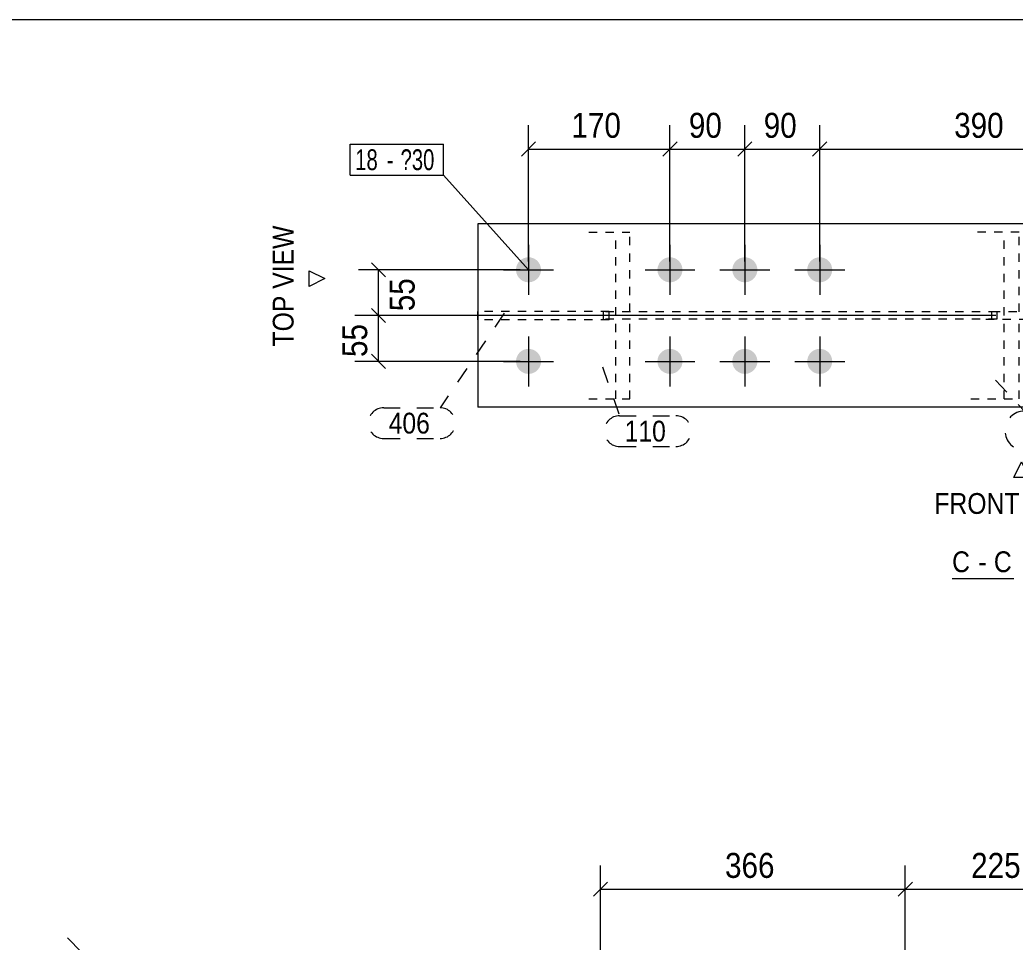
# Model space of a CAD drawing. Header units: millimetres. Extents: x 2 to 579, y 1 to 825.
# Drawn here: x 156.7 to 276.3, y 714.2 to 825 of the extents above; entities that cross this region are included whole.
import ezdxf

# ---------------------------------------------------------------- set-up
doc = ezdxf.new("R2010")
doc.units = ezdxf.units.MM
for name, pattern in [('XKITLINE00', [0]), ('XKITLINE01', [4, 1, -1, 1, -1]), ('XKITLINE02', [4, 2, -2]), ('XKITLINE03', [6, 3, -1, 1, -1])]:
    doc.linetypes.add(name, pattern=pattern)
for name, color, linetype, lineweight in [('Bolt', 3, 'Continuous', 0), ('BoltMark', 7, 'Continuous', 0), ('Dimensions', 7, 'Continuous', 0), ('DrawingSheet', 5, 'Continuous', 0), ('OtherObjectType', 7, 'Continuous', 0), ('Part', 2, 'Continuous', 0), ('PartMark', 7, 'Continuous', 0)]:
    doc.layers.add(name, color=color, linetype=linetype, lineweight=lineweight)
doc.styles.add('ARIAL', font='ARIAL.TTF')
doc.styles.add('ARIAL_NARROW', font='ARIALN.TTF')

# ---------------------------------------------------------------- blocks, each defined once
blk = doc.blocks.new('*A53')
at = {"layer": 'Bolt'}
for points in [[(217.88, 796.49), (217.91, 796.49), (217.95, 796.49), (217.99, 796.48), (218.02, 796.48), (218.06, 796.47), (218.1, 796.47), (218.13, 796.46), (218.17, 796.45), (218.2, 796.44), (218.24, 796.43), (218.28, 796.42), (218.31, 796.41), (218.35, 796.4), (218.38, 796.39), (218.41, 796.38), (218.45, 796.36), (218.48, 796.35), (218.51, 796.33), (218.55, 796.31), (218.58, 796.29), (218.61, 796.28), (218.64, 796.26), (218.67, 796.24), (218.7, 796.22), (218.73, 796.19), (218.76, 796.17), (218.79, 796.15), (218.82, 796.13), (218.85, 796.1), (218.87, 796.08), (218.9, 796.05), (218.93, 796.02), (218.95, 796), (218.98, 795.97), (219, 795.94), (219.02, 795.91), (219.04, 795.88), (219.07, 795.85), (219.09, 795.82), (219.11, 795.79), (219.13, 795.76), (219.14, 795.73), (219.16, 795.7), (219.18, 795.66), (219.2, 795.63), (219.21, 795.6), (219.23, 795.56), (219.24, 795.53), (219.25, 795.49), (219.26, 795.46), (219.28, 795.42), (219.29, 795.39), (219.29, 795.35), (219.3, 795.32), (219.31, 795.28), (219.32, 795.25), (219.32, 795.21), (219.33, 795.17), (219.33, 795.14), (219.34, 795.1), (219.34, 795.06), (219.34, 795.03), (219.34, 794.99), (219.34, 794.95), (219.34, 794.92), (219.34, 794.88), (219.33, 794.84), (219.33, 794.81), (219.32, 794.77), (219.32, 794.73), (219.31, 794.7), (219.3, 794.66), (219.29, 794.62), (219.29, 794.59), (219.28, 794.55), (219.26, 794.52), (219.25, 794.48), (219.24, 794.45), (219.23, 794.42), (219.21, 794.38), (219.2, 794.35), (219.18, 794.31), (219.16, 794.28), (219.14, 794.25), (219.13, 794.22), (219.11, 794.19), (219.09, 794.16), (219.07, 794.13), (219.04, 794.1), (219.02, 794.07), (219, 794.04), (218.98, 794.01), (218.95, 793.98), (218.93, 793.95), (218.9, 793.93), (218.87, 793.9), (218.85, 793.88), (218.82, 793.85), (218.79, 793.83), (218.76, 793.81), (218.73, 793.78), (218.7, 793.76), (218.67, 793.74), (218.64, 793.72), (218.61, 793.7), (218.58, 793.68), (218.55, 793.67), (218.51, 793.65), (218.48, 793.63), (218.45, 793.62), (218.41, 793.6), (218.38, 793.59), (218.35, 793.58), (218.31, 793.56), (218.28, 793.55), (218.24, 793.54), (218.2, 793.53), (218.17, 793.53), (218.13, 793.52), (218.1, 793.51), (218.06, 793.51), (218.02, 793.5), (217.99, 793.5), (217.95, 793.49), (217.91, 793.49), (217.88, 793.49), (217.84, 793.49), (217.8, 793.49), (217.77, 793.49), (217.73, 793.49), (217.69, 793.5), (217.66, 793.5), (217.62, 793.51), (217.58, 793.51), (217.55, 793.52), (217.51, 793.53), (217.48, 793.53), (217.44, 793.54), (217.4, 793.55), (217.37, 793.56), (217.33, 793.58), (217.3, 793.59), (217.27, 793.6), (217.23, 793.62), (217.2, 793.63), (217.17, 793.65), (217.13, 793.67), (217.1, 793.68), (217.07, 793.7), (217.04, 793.72), (217.01, 793.74), (216.98, 793.76), (216.95, 793.78), (216.92, 793.81), (216.89, 793.83), (216.86, 793.85), (216.83, 793.88), (216.81, 793.9), (216.78, 793.93), (216.75, 793.95), (216.73, 793.98), (216.7, 794.01), (216.68, 794.04), (216.66, 794.07), (216.63, 794.1), (216.61, 794.13), (216.59, 794.16), (216.57, 794.19), (216.55, 794.22), (216.53, 794.25), (216.52, 794.28), (216.5, 794.31), (216.48, 794.35), (216.47, 794.38), (216.45, 794.42), (216.44, 794.45), (216.43, 794.48), (216.42, 794.52), (216.4, 794.55), (216.39, 794.59), (216.38, 794.62), (216.38, 794.66), (216.37, 794.7), (216.36, 794.73), (216.36, 794.77), (216.35, 794.81), (216.35, 794.84), (216.34, 794.88), (216.34, 794.92), (216.34, 794.95), (216.34, 794.99), (216.34, 795.03), (216.34, 795.06), (216.34, 795.1), (216.35, 795.14), (216.35, 795.17), (216.36, 795.21), (216.36, 795.25), (216.37, 795.28), (216.38, 795.32), (216.38, 795.35), (216.39, 795.39), (216.4, 795.42), (216.42, 795.46), (216.43, 795.49), (216.44, 795.53), (216.45, 795.56), (216.47, 795.6), (216.48, 795.63), (216.5, 795.66), (216.52, 795.7), (216.53, 795.73), (216.55, 795.76), (216.57, 795.79), (216.59, 795.82), (216.61, 795.85), (216.63, 795.88), (216.66, 795.91), (216.68, 795.94), (216.7, 795.97), (216.73, 796), (216.75, 796.02), (216.78, 796.05), (216.81, 796.08), (216.83, 796.1), (216.86, 796.13), (216.89, 796.15), (216.92, 796.17), (216.95, 796.19), (216.98, 796.22), (217.01, 796.24), (217.04, 796.26), (217.07, 796.28), (217.1, 796.29), (217.13, 796.31), (217.17, 796.33), (217.2, 796.35), (217.23, 796.36), (217.27, 796.38), (217.3, 796.39), (217.33, 796.4), (217.37, 796.41), (217.4, 796.42), (217.44, 796.43), (217.48, 796.44), (217.51, 796.45), (217.55, 796.46), (217.58, 796.47), (217.62, 796.47), (217.66, 796.48), (217.69, 796.48), (217.73, 796.49), (217.77, 796.49), (217.8, 796.49), (217.84, 796.49)], [(234.88, 796.49), (234.91, 796.49), (234.95, 796.49), (234.99, 796.48), (235.02, 796.48), (235.06, 796.47), (235.1, 796.47), (235.13, 796.46), (235.17, 796.45), (235.2, 796.44), (235.24, 796.43), (235.28, 796.42), (235.31, 796.41), (235.35, 796.4), (235.38, 796.39), (235.41, 796.38), (235.45, 796.36), (235.48, 796.35), (235.51, 796.33), (235.55, 796.31), (235.58, 796.29), (235.61, 796.28), (235.64, 796.26), (235.67, 796.24), (235.7, 796.22), (235.73, 796.19), (235.76, 796.17), (235.79, 796.15), (235.82, 796.13), (235.85, 796.1), (235.87, 796.08), (235.9, 796.05), (235.93, 796.02), (235.95, 796), (235.98, 795.97), (236, 795.94), (236.02, 795.91), (236.04, 795.88), (236.07, 795.85), (236.09, 795.82), (236.11, 795.79), (236.13, 795.76), (236.14, 795.73), (236.16, 795.7), (236.18, 795.66), (236.2, 795.63), (236.21, 795.6), (236.23, 795.56), (236.24, 795.53), (236.25, 795.49), (236.26, 795.46), (236.28, 795.42), (236.29, 795.39), (236.29, 795.35), (236.3, 795.32), (236.31, 795.28), (236.32, 795.25), (236.32, 795.21), (236.33, 795.17), (236.33, 795.14), (236.34, 795.1), (236.34, 795.06), (236.34, 795.03), (236.34, 794.99), (236.34, 794.95), (236.34, 794.92), (236.34, 794.88), (236.33, 794.84), (236.33, 794.81), (236.32, 794.77), (236.32, 794.73), (236.31, 794.7), (236.3, 794.66), (236.29, 794.62), (236.29, 794.59), (236.28, 794.55), (236.26, 794.52), (236.25, 794.48), (236.24, 794.45), (236.23, 794.42), (236.21, 794.38), (236.2, 794.35), (236.18, 794.31), (236.16, 794.28), (236.14, 794.25), (236.13, 794.22), (236.11, 794.19), (236.09, 794.16), (236.07, 794.13), (236.04, 794.1), (236.02, 794.07), (236, 794.04), (235.98, 794.01), (235.95, 793.98), (235.93, 793.95), (235.9, 793.93), (235.87, 793.9), (235.85, 793.88), (235.82, 793.85), (235.79, 793.83), (235.76, 793.81), (235.73, 793.78), (235.7, 793.76), (235.67, 793.74), (235.64, 793.72), (235.61, 793.7), (235.58, 793.68), (235.55, 793.67), (235.51, 793.65), (235.48, 793.63), (235.45, 793.62), (235.41, 793.6), (235.38, 793.59), (235.35, 793.58), (235.31, 793.56), (235.28, 793.55), (235.24, 793.54), (235.2, 793.53), (235.17, 793.53), (235.13, 793.52), (235.1, 793.51), (235.06, 793.51), (235.02, 793.5), (234.99, 793.5), (234.95, 793.49), (234.91, 793.49), (234.88, 793.49), (234.84, 793.49), (234.8, 793.49), (234.77, 793.49), (234.73, 793.49), (234.69, 793.5), (234.66, 793.5), (234.62, 793.51), (234.58, 793.51), (234.55, 793.52), (234.51, 793.53), (234.48, 793.53), (234.44, 793.54), (234.4, 793.55), (234.37, 793.56), (234.33, 793.58), (234.3, 793.59), (234.27, 793.6), (234.23, 793.62), (234.2, 793.63), (234.17, 793.65), (234.13, 793.67), (234.1, 793.68), (234.07, 793.7), (234.04, 793.72), (234.01, 793.74), (233.98, 793.76), (233.95, 793.78), (233.92, 793.81), (233.89, 793.83), (233.86, 793.85), (233.83, 793.88), (233.81, 793.9), (233.78, 793.93), (233.75, 793.95), (233.73, 793.98), (233.7, 794.01), (233.68, 794.04), (233.66, 794.07), (233.63, 794.1), (233.61, 794.13), (233.59, 794.16), (233.57, 794.19), (233.55, 794.22), (233.53, 794.25), (233.52, 794.28), (233.5, 794.31), (233.48, 794.35), (233.47, 794.38), (233.45, 794.42), (233.44, 794.45), (233.43, 794.48), (233.42, 794.52), (233.4, 794.55), (233.39, 794.59), (233.38, 794.62), (233.38, 794.66), (233.37, 794.7), (233.36, 794.73), (233.36, 794.77), (233.35, 794.81), (233.35, 794.84), (233.34, 794.88), (233.34, 794.92), (233.34, 794.95), (233.34, 794.99), (233.34, 795.03), (233.34, 795.06), (233.34, 795.1), (233.35, 795.14), (233.35, 795.17), (233.36, 795.21), (233.36, 795.25), (233.37, 795.28), (233.38, 795.32), (233.38, 795.35), (233.39, 795.39), (233.4, 795.42), (233.42, 795.46), (233.43, 795.49), (233.44, 795.53), (233.45, 795.56), (233.47, 795.6), (233.48, 795.63), (233.5, 795.66), (233.52, 795.7), (233.53, 795.73), (233.55, 795.76), (233.57, 795.79), (233.59, 795.82), (233.61, 795.85), (233.63, 795.88), (233.66, 795.91), (233.68, 795.94), (233.7, 795.97), (233.73, 796), (233.75, 796.02), (233.78, 796.05), (233.81, 796.08), (233.83, 796.1), (233.86, 796.13), (233.89, 796.15), (233.92, 796.17), (233.95, 796.19), (233.98, 796.22), (234.01, 796.24), (234.04, 796.26), (234.07, 796.28), (234.1, 796.29), (234.13, 796.31), (234.17, 796.33), (234.2, 796.35), (234.23, 796.36), (234.27, 796.38), (234.3, 796.39), (234.33, 796.4), (234.37, 796.41), (234.4, 796.42), (234.44, 796.43), (234.48, 796.44), (234.51, 796.45), (234.55, 796.46), (234.58, 796.47), (234.62, 796.47), (234.66, 796.48), (234.69, 796.48), (234.73, 796.49), (234.77, 796.49), (234.8, 796.49), (234.84, 796.49)], [(243.88, 796.49), (243.91, 796.49), (243.95, 796.49), (243.99, 796.48), (244.02, 796.48), (244.06, 796.47), (244.1, 796.47), (244.13, 796.46), (244.17, 796.45), (244.2, 796.44), (244.24, 796.43), (244.28, 796.42), (244.31, 796.41), (244.35, 796.4), (244.38, 796.39), (244.41, 796.38), (244.45, 796.36), (244.48, 796.35), (244.51, 796.33), (244.55, 796.31), (244.58, 796.29), (244.61, 796.28), (244.64, 796.26), (244.67, 796.24), (244.7, 796.22), (244.73, 796.19), (244.76, 796.17), (244.79, 796.15), (244.82, 796.13), (244.85, 796.1), (244.87, 796.08), (244.9, 796.05), (244.93, 796.02), (244.95, 796), (244.98, 795.97), (245, 795.94), (245.02, 795.91), (245.04, 795.88), (245.07, 795.85), (245.09, 795.82), (245.11, 795.79), (245.13, 795.76), (245.14, 795.73), (245.16, 795.7), (245.18, 795.66), (245.2, 795.63), (245.21, 795.6), (245.23, 795.56), (245.24, 795.53), (245.25, 795.49), (245.26, 795.46), (245.28, 795.42), (245.29, 795.39), (245.29, 795.35), (245.3, 795.32), (245.31, 795.28), (245.32, 795.25), (245.32, 795.21), (245.33, 795.17), (245.33, 795.14), (245.34, 795.1), (245.34, 795.06), (245.34, 795.03), (245.34, 794.99), (245.34, 794.95), (245.34, 794.92), (245.34, 794.88), (245.33, 794.84), (245.33, 794.81), (245.32, 794.77), (245.32, 794.73), (245.31, 794.7), (245.3, 794.66), (245.29, 794.62), (245.29, 794.59), (245.28, 794.55), (245.26, 794.52), (245.25, 794.48), (245.24, 794.45), (245.23, 794.42), (245.21, 794.38), (245.2, 794.35), (245.18, 794.31), (245.16, 794.28), (245.14, 794.25), (245.13, 794.22), (245.11, 794.19), (245.09, 794.16), (245.07, 794.13), (245.04, 794.1), (245.02, 794.07), (245, 794.04), (244.98, 794.01), (244.95, 793.98), (244.93, 793.95), (244.9, 793.93), (244.87, 793.9), (244.85, 793.88), (244.82, 793.85), (244.79, 793.83), (244.76, 793.81), (244.73, 793.78), (244.7, 793.76), (244.67, 793.74), (244.64, 793.72), (244.61, 793.7), (244.58, 793.68), (244.55, 793.67), (244.51, 793.65), (244.48, 793.63), (244.45, 793.62), (244.41, 793.6), (244.38, 793.59), (244.35, 793.58), (244.31, 793.56), (244.28, 793.55), (244.24, 793.54), (244.2, 793.53), (244.17, 793.53), (244.13, 793.52), (244.1, 793.51), (244.06, 793.51), (244.02, 793.5), (243.99, 793.5), (243.95, 793.49), (243.91, 793.49), (243.88, 793.49), (243.84, 793.49), (243.8, 793.49), (243.77, 793.49), (243.73, 793.49), (243.69, 793.5), (243.66, 793.5), (243.62, 793.51), (243.58, 793.51), (243.55, 793.52), (243.51, 793.53), (243.48, 793.53), (243.44, 793.54), (243.4, 793.55), (243.37, 793.56), (243.33, 793.58), (243.3, 793.59), (243.27, 793.6), (243.23, 793.62), (243.2, 793.63), (243.17, 793.65), (243.13, 793.67), (243.1, 793.68), (243.07, 793.7), (243.04, 793.72), (243.01, 793.74), (242.98, 793.76), (242.95, 793.78), (242.92, 793.81), (242.89, 793.83), (242.86, 793.85), (242.83, 793.88), (242.81, 793.9), (242.78, 793.93), (242.75, 793.95), (242.73, 793.98), (242.7, 794.01), (242.68, 794.04), (242.66, 794.07), (242.63, 794.1), (242.61, 794.13), (242.59, 794.16), (242.57, 794.19), (242.55, 794.22), (242.53, 794.25), (242.52, 794.28), (242.5, 794.31), (242.48, 794.35), (242.47, 794.38), (242.45, 794.42), (242.44, 794.45), (242.43, 794.48), (242.42, 794.52), (242.4, 794.55), (242.39, 794.59), (242.38, 794.62), (242.38, 794.66), (242.37, 794.7), (242.36, 794.73), (242.36, 794.77), (242.35, 794.81), (242.35, 794.84), (242.34, 794.88), (242.34, 794.92), (242.34, 794.95), (242.34, 794.99), (242.34, 795.03), (242.34, 795.06), (242.34, 795.1), (242.35, 795.14), (242.35, 795.17), (242.36, 795.21), (242.36, 795.25), (242.37, 795.28), (242.38, 795.32), (242.38, 795.35), (242.39, 795.39), (242.4, 795.42), (242.42, 795.46), (242.43, 795.49), (242.44, 795.53), (242.45, 795.56), (242.47, 795.6), (242.48, 795.63), (242.5, 795.66), (242.52, 795.7), (242.53, 795.73), (242.55, 795.76), (242.57, 795.79), (242.59, 795.82), (242.61, 795.85), (242.63, 795.88), (242.66, 795.91), (242.68, 795.94), (242.7, 795.97), (242.73, 796), (242.75, 796.02), (242.78, 796.05), (242.81, 796.08), (242.83, 796.1), (242.86, 796.13), (242.89, 796.15), (242.92, 796.17), (242.95, 796.19), (242.98, 796.22), (243.01, 796.24), (243.04, 796.26), (243.07, 796.28), (243.1, 796.29), (243.13, 796.31), (243.17, 796.33), (243.2, 796.35), (243.23, 796.36), (243.27, 796.38), (243.3, 796.39), (243.33, 796.4), (243.37, 796.41), (243.4, 796.42), (243.44, 796.43), (243.48, 796.44), (243.51, 796.45), (243.55, 796.46), (243.58, 796.47), (243.62, 796.47), (243.66, 796.48), (243.69, 796.48), (243.73, 796.49), (243.77, 796.49), (243.8, 796.49), (243.84, 796.49)], [(252.88, 796.49), (252.91, 796.49), (252.95, 796.49), (252.99, 796.48), (253.02, 796.48), (253.06, 796.47), (253.1, 796.47), (253.13, 796.46), (253.17, 796.45), (253.2, 796.44), (253.24, 796.43), (253.28, 796.42), (253.31, 796.41), (253.35, 796.4), (253.38, 796.39), (253.41, 796.38), (253.45, 796.36), (253.48, 796.35), (253.51, 796.33), (253.55, 796.31), (253.58, 796.29), (253.61, 796.28), (253.64, 796.26), (253.67, 796.24), (253.7, 796.22), (253.73, 796.19), (253.76, 796.17), (253.79, 796.15), (253.82, 796.13), (253.85, 796.1), (253.87, 796.08), (253.9, 796.05), (253.93, 796.02), (253.95, 796), (253.98, 795.97), (254, 795.94), (254.02, 795.91), (254.04, 795.88), (254.07, 795.85), (254.09, 795.82), (254.11, 795.79), (254.13, 795.76), (254.14, 795.73), (254.16, 795.7), (254.18, 795.66), (254.2, 795.63), (254.21, 795.6), (254.23, 795.56), (254.24, 795.53), (254.25, 795.49), (254.26, 795.46), (254.28, 795.42), (254.29, 795.39), (254.29, 795.35), (254.3, 795.32), (254.31, 795.28), (254.32, 795.25), (254.32, 795.21), (254.33, 795.17), (254.33, 795.14), (254.34, 795.1), (254.34, 795.06), (254.34, 795.03), (254.34, 794.99), (254.34, 794.95), (254.34, 794.92), (254.34, 794.88), (254.33, 794.84), (254.33, 794.81), (254.32, 794.77), (254.32, 794.73), (254.31, 794.7), (254.3, 794.66), (254.29, 794.62), (254.29, 794.59), (254.28, 794.55), (254.26, 794.52), (254.25, 794.48), (254.24, 794.45), (254.23, 794.42), (254.21, 794.38), (254.2, 794.35), (254.18, 794.31), (254.16, 794.28), (254.14, 794.25), (254.13, 794.22), (254.11, 794.19), (254.09, 794.16), (254.07, 794.13), (254.04, 794.1), (254.02, 794.07), (254, 794.04), (253.98, 794.01), (253.95, 793.98), (253.93, 793.95), (253.9, 793.93), (253.87, 793.9), (253.85, 793.88), (253.82, 793.85), (253.79, 793.83), (253.76, 793.81), (253.73, 793.78), (253.7, 793.76), (253.67, 793.74), (253.64, 793.72), (253.61, 793.7), (253.58, 793.68), (253.55, 793.67), (253.51, 793.65), (253.48, 793.63), (253.45, 793.62), (253.41, 793.6), (253.38, 793.59), (253.35, 793.58), (253.31, 793.56), (253.28, 793.55), (253.24, 793.54), (253.2, 793.53), (253.17, 793.53), (253.13, 793.52), (253.1, 793.51), (253.06, 793.51), (253.02, 793.5), (252.99, 793.5), (252.95, 793.49), (252.91, 793.49), (252.88, 793.49), (252.84, 793.49), (252.8, 793.49), (252.77, 793.49), (252.73, 793.49), (252.69, 793.5), (252.66, 793.5), (252.62, 793.51), (252.58, 793.51), (252.55, 793.52), (252.51, 793.53), (252.48, 793.53), (252.44, 793.54), (252.4, 793.55), (252.37, 793.56), (252.33, 793.58), (252.3, 793.59), (252.27, 793.6), (252.23, 793.62), (252.2, 793.63), (252.17, 793.65), (252.13, 793.67), (252.1, 793.68), (252.07, 793.7), (252.04, 793.72), (252.01, 793.74), (251.98, 793.76), (251.95, 793.78), (251.92, 793.81), (251.89, 793.83), (251.86, 793.85), (251.83, 793.88), (251.81, 793.9), (251.78, 793.93), (251.75, 793.95), (251.73, 793.98), (251.7, 794.01), (251.68, 794.04), (251.66, 794.07), (251.63, 794.1), (251.61, 794.13), (251.59, 794.16), (251.57, 794.19), (251.55, 794.22), (251.53, 794.25), (251.52, 794.28), (251.5, 794.31), (251.48, 794.35), (251.47, 794.38), (251.45, 794.42), (251.44, 794.45), (251.43, 794.48), (251.42, 794.52), (251.4, 794.55), (251.39, 794.59), (251.38, 794.62), (251.38, 794.66), (251.37, 794.7), (251.36, 794.73), (251.36, 794.77), (251.35, 794.81), (251.35, 794.84), (251.34, 794.88), (251.34, 794.92), (251.34, 794.95), (251.34, 794.99), (251.34, 795.03), (251.34, 795.06), (251.34, 795.1), (251.35, 795.14), (251.35, 795.17), (251.36, 795.21), (251.36, 795.25), (251.37, 795.28), (251.38, 795.32), (251.38, 795.35), (251.39, 795.39), (251.4, 795.42), (251.42, 795.46), (251.43, 795.49), (251.44, 795.53), (251.45, 795.56), (251.47, 795.6), (251.48, 795.63), (251.5, 795.66), (251.52, 795.7), (251.53, 795.73), (251.55, 795.76), (251.57, 795.79), (251.59, 795.82), (251.61, 795.85), (251.63, 795.88), (251.66, 795.91), (251.68, 795.94), (251.7, 795.97), (251.73, 796), (251.75, 796.02), (251.78, 796.05), (251.81, 796.08), (251.83, 796.1), (251.86, 796.13), (251.89, 796.15), (251.92, 796.17), (251.95, 796.19), (251.98, 796.22), (252.01, 796.24), (252.04, 796.26), (252.07, 796.28), (252.1, 796.29), (252.13, 796.31), (252.17, 796.33), (252.2, 796.35), (252.23, 796.36), (252.27, 796.38), (252.3, 796.39), (252.33, 796.4), (252.37, 796.41), (252.4, 796.42), (252.44, 796.43), (252.48, 796.44), (252.51, 796.45), (252.55, 796.46), (252.58, 796.47), (252.62, 796.47), (252.66, 796.48), (252.69, 796.48), (252.73, 796.49), (252.77, 796.49), (252.8, 796.49), (252.84, 796.49)], [(217.88, 785.49), (217.91, 785.49), (217.95, 785.49), (217.99, 785.48), (218.02, 785.48), (218.06, 785.47), (218.1, 785.47), (218.13, 785.46), (218.17, 785.45), (218.2, 785.44), (218.24, 785.43), (218.28, 785.42), (218.31, 785.41), (218.35, 785.4), (218.38, 785.39), (218.41, 785.38), (218.45, 785.36), (218.48, 785.35), (218.51, 785.33), (218.55, 785.31), (218.58, 785.29), (218.61, 785.28), (218.64, 785.26), (218.67, 785.24), (218.7, 785.22), (218.73, 785.19), (218.76, 785.17), (218.79, 785.15), (218.82, 785.13), (218.85, 785.1), (218.87, 785.08), (218.9, 785.05), (218.93, 785.02), (218.95, 785), (218.98, 784.97), (219, 784.94), (219.02, 784.91), (219.04, 784.88), (219.07, 784.85), (219.09, 784.82), (219.11, 784.79), (219.13, 784.76), (219.14, 784.73), (219.16, 784.7), (219.18, 784.66), (219.2, 784.63), (219.21, 784.6), (219.23, 784.56), (219.24, 784.53), (219.25, 784.49), (219.26, 784.46), (219.28, 784.42), (219.29, 784.39), (219.29, 784.35), (219.3, 784.32), (219.31, 784.28), (219.32, 784.25), (219.32, 784.21), (219.33, 784.17), (219.33, 784.14), (219.34, 784.1), (219.34, 784.06), (219.34, 784.03), (219.34, 783.99), (219.34, 783.95), (219.34, 783.92), (219.34, 783.88), (219.33, 783.84), (219.33, 783.81), (219.32, 783.77), (219.32, 783.73), (219.31, 783.7), (219.3, 783.66), (219.29, 783.62), (219.29, 783.59), (219.28, 783.55), (219.26, 783.52), (219.25, 783.48), (219.24, 783.45), (219.23, 783.42), (219.21, 783.38), (219.2, 783.35), (219.18, 783.31), (219.16, 783.28), (219.14, 783.25), (219.13, 783.22), (219.11, 783.19), (219.09, 783.16), (219.07, 783.13), (219.04, 783.1), (219.02, 783.07), (219, 783.04), (218.98, 783.01), (218.95, 782.98), (218.93, 782.95), (218.9, 782.93), (218.87, 782.9), (218.85, 782.88), (218.82, 782.85), (218.79, 782.83), (218.76, 782.81), (218.73, 782.78), (218.7, 782.76), (218.67, 782.74), (218.64, 782.72), (218.61, 782.7), (218.58, 782.68), (218.55, 782.67), (218.51, 782.65), (218.48, 782.63), (218.45, 782.62), (218.41, 782.6), (218.38, 782.59), (218.35, 782.58), (218.31, 782.56), (218.28, 782.55), (218.24, 782.54), (218.2, 782.53), (218.17, 782.53), (218.13, 782.52), (218.1, 782.51), (218.06, 782.51), (218.02, 782.5), (217.99, 782.5), (217.95, 782.49), (217.91, 782.49), (217.88, 782.49), (217.84, 782.49), (217.8, 782.49), (217.77, 782.49), (217.73, 782.49), (217.69, 782.5), (217.66, 782.5), (217.62, 782.51), (217.58, 782.51), (217.55, 782.52), (217.51, 782.53), (217.48, 782.53), (217.44, 782.54), (217.4, 782.55), (217.37, 782.56), (217.33, 782.58), (217.3, 782.59), (217.27, 782.6), (217.23, 782.62), (217.2, 782.63), (217.17, 782.65), (217.13, 782.67), (217.1, 782.68), (217.07, 782.7), (217.04, 782.72), (217.01, 782.74), (216.98, 782.76), (216.95, 782.78), (216.92, 782.81), (216.89, 782.83), (216.86, 782.85), (216.83, 782.88), (216.81, 782.9), (216.78, 782.93), (216.75, 782.95), (216.73, 782.98), (216.7, 783.01), (216.68, 783.04), (216.66, 783.07), (216.63, 783.1), (216.61, 783.13), (216.59, 783.16), (216.57, 783.19), (216.55, 783.22), (216.53, 783.25), (216.52, 783.28), (216.5, 783.31), (216.48, 783.35), (216.47, 783.38), (216.45, 783.42), (216.44, 783.45), (216.43, 783.48), (216.42, 783.52), (216.4, 783.55), (216.39, 783.59), (216.38, 783.62), (216.38, 783.66), (216.37, 783.7), (216.36, 783.73), (216.36, 783.77), (216.35, 783.81), (216.35, 783.84), (216.34, 783.88), (216.34, 783.92), (216.34, 783.95), (216.34, 783.99), (216.34, 784.03), (216.34, 784.06), (216.34, 784.1), (216.35, 784.14), (216.35, 784.17), (216.36, 784.21), (216.36, 784.25), (216.37, 784.28), (216.38, 784.32), (216.38, 784.35), (216.39, 784.39), (216.4, 784.42), (216.42, 784.46), (216.43, 784.49), (216.44, 784.53), (216.45, 784.56), (216.47, 784.6), (216.48, 784.63), (216.5, 784.66), (216.52, 784.7), (216.53, 784.73), (216.55, 784.76), (216.57, 784.79), (216.59, 784.82), (216.61, 784.85), (216.63, 784.88), (216.66, 784.91), (216.68, 784.94), (216.7, 784.97), (216.73, 785), (216.75, 785.02), (216.78, 785.05), (216.81, 785.08), (216.83, 785.1), (216.86, 785.13), (216.89, 785.15), (216.92, 785.17), (216.95, 785.19), (216.98, 785.22), (217.01, 785.24), (217.04, 785.26), (217.07, 785.28), (217.1, 785.29), (217.13, 785.31), (217.17, 785.33), (217.2, 785.35), (217.23, 785.36), (217.27, 785.38), (217.3, 785.39), (217.33, 785.4), (217.37, 785.41), (217.4, 785.42), (217.44, 785.43), (217.48, 785.44), (217.51, 785.45), (217.55, 785.46), (217.58, 785.47), (217.62, 785.47), (217.66, 785.48), (217.69, 785.48), (217.73, 785.49), (217.77, 785.49), (217.8, 785.49), (217.84, 785.49)], [(234.88, 785.49), (234.91, 785.49), (234.95, 785.49), (234.99, 785.48), (235.02, 785.48), (235.06, 785.47), (235.1, 785.47), (235.13, 785.46), (235.17, 785.45), (235.2, 785.44), (235.24, 785.43), (235.28, 785.42), (235.31, 785.41), (235.35, 785.4), (235.38, 785.39), (235.41, 785.38), (235.45, 785.36), (235.48, 785.35), (235.51, 785.33), (235.55, 785.31), (235.58, 785.29), (235.61, 785.28), (235.64, 785.26), (235.67, 785.24), (235.7, 785.22), (235.73, 785.19), (235.76, 785.17), (235.79, 785.15), (235.82, 785.13), (235.85, 785.1), (235.87, 785.08), (235.9, 785.05), (235.93, 785.02), (235.95, 785), (235.98, 784.97), (236, 784.94), (236.02, 784.91), (236.04, 784.88), (236.07, 784.85), (236.09, 784.82), (236.11, 784.79), (236.13, 784.76), (236.14, 784.73), (236.16, 784.7), (236.18, 784.66), (236.2, 784.63), (236.21, 784.6), (236.23, 784.56), (236.24, 784.53), (236.25, 784.49), (236.26, 784.46), (236.28, 784.42), (236.29, 784.39), (236.29, 784.35), (236.3, 784.32), (236.31, 784.28), (236.32, 784.25), (236.32, 784.21), (236.33, 784.17), (236.33, 784.14), (236.34, 784.1), (236.34, 784.06), (236.34, 784.03), (236.34, 783.99), (236.34, 783.95), (236.34, 783.92), (236.34, 783.88), (236.33, 783.84), (236.33, 783.81), (236.32, 783.77), (236.32, 783.73), (236.31, 783.7), (236.3, 783.66), (236.29, 783.62), (236.29, 783.59), (236.28, 783.55), (236.26, 783.52), (236.25, 783.48), (236.24, 783.45), (236.23, 783.42), (236.21, 783.38), (236.2, 783.35), (236.18, 783.31), (236.16, 783.28), (236.14, 783.25), (236.13, 783.22), (236.11, 783.19), (236.09, 783.16), (236.07, 783.13), (236.04, 783.1), (236.02, 783.07), (236, 783.04), (235.98, 783.01), (235.95, 782.98), (235.93, 782.95), (235.9, 782.93), (235.87, 782.9), (235.85, 782.88), (235.82, 782.85), (235.79, 782.83), (235.76, 782.81), (235.73, 782.78), (235.7, 782.76), (235.67, 782.74), (235.64, 782.72), (235.61, 782.7), (235.58, 782.68), (235.55, 782.67), (235.51, 782.65), (235.48, 782.63), (235.45, 782.62), (235.41, 782.6), (235.38, 782.59), (235.35, 782.58), (235.31, 782.56), (235.28, 782.55), (235.24, 782.54), (235.2, 782.53), (235.17, 782.53), (235.13, 782.52), (235.1, 782.51), (235.06, 782.51), (235.02, 782.5), (234.99, 782.5), (234.95, 782.49), (234.91, 782.49), (234.88, 782.49), (234.84, 782.49), (234.8, 782.49), (234.77, 782.49), (234.73, 782.49), (234.69, 782.5), (234.66, 782.5), (234.62, 782.51), (234.58, 782.51), (234.55, 782.52), (234.51, 782.53), (234.48, 782.53), (234.44, 782.54), (234.4, 782.55), (234.37, 782.56), (234.33, 782.58), (234.3, 782.59), (234.27, 782.6), (234.23, 782.62), (234.2, 782.63), (234.17, 782.65), (234.13, 782.67), (234.1, 782.68), (234.07, 782.7), (234.04, 782.72), (234.01, 782.74), (233.98, 782.76), (233.95, 782.78), (233.92, 782.81), (233.89, 782.83), (233.86, 782.85), (233.83, 782.88), (233.81, 782.9), (233.78, 782.93), (233.75, 782.95), (233.73, 782.98), (233.7, 783.01), (233.68, 783.04), (233.66, 783.07), (233.63, 783.1), (233.61, 783.13), (233.59, 783.16), (233.57, 783.19), (233.55, 783.22), (233.53, 783.25), (233.52, 783.28), (233.5, 783.31), (233.48, 783.35), (233.47, 783.38), (233.45, 783.42), (233.44, 783.45), (233.43, 783.48), (233.42, 783.52), (233.4, 783.55), (233.39, 783.59), (233.38, 783.62), (233.38, 783.66), (233.37, 783.7), (233.36, 783.73), (233.36, 783.77), (233.35, 783.81), (233.35, 783.84), (233.34, 783.88), (233.34, 783.92), (233.34, 783.95), (233.34, 783.99), (233.34, 784.03), (233.34, 784.06), (233.34, 784.1), (233.35, 784.14), (233.35, 784.17), (233.36, 784.21), (233.36, 784.25), (233.37, 784.28), (233.38, 784.32), (233.38, 784.35), (233.39, 784.39), (233.4, 784.42), (233.42, 784.46), (233.43, 784.49), (233.44, 784.53), (233.45, 784.56), (233.47, 784.6), (233.48, 784.63), (233.5, 784.66), (233.52, 784.7), (233.53, 784.73), (233.55, 784.76), (233.57, 784.79), (233.59, 784.82), (233.61, 784.85), (233.63, 784.88), (233.66, 784.91), (233.68, 784.94), (233.7, 784.97), (233.73, 785), (233.75, 785.02), (233.78, 785.05), (233.81, 785.08), (233.83, 785.1), (233.86, 785.13), (233.89, 785.15), (233.92, 785.17), (233.95, 785.19), (233.98, 785.22), (234.01, 785.24), (234.04, 785.26), (234.07, 785.28), (234.1, 785.29), (234.13, 785.31), (234.17, 785.33), (234.2, 785.35), (234.23, 785.36), (234.27, 785.38), (234.3, 785.39), (234.33, 785.4), (234.37, 785.41), (234.4, 785.42), (234.44, 785.43), (234.48, 785.44), (234.51, 785.45), (234.55, 785.46), (234.58, 785.47), (234.62, 785.47), (234.66, 785.48), (234.69, 785.48), (234.73, 785.49), (234.77, 785.49), (234.8, 785.49), (234.84, 785.49)], [(243.88, 785.49), (243.91, 785.49), (243.95, 785.49), (243.99, 785.48), (244.02, 785.48), (244.06, 785.47), (244.1, 785.47), (244.13, 785.46), (244.17, 785.45), (244.2, 785.44), (244.24, 785.43), (244.28, 785.42), (244.31, 785.41), (244.35, 785.4), (244.38, 785.39), (244.41, 785.38), (244.45, 785.36), (244.48, 785.35), (244.51, 785.33), (244.55, 785.31), (244.58, 785.29), (244.61, 785.28), (244.64, 785.26), (244.67, 785.24), (244.7, 785.22), (244.73, 785.19), (244.76, 785.17), (244.79, 785.15), (244.82, 785.13), (244.85, 785.1), (244.87, 785.08), (244.9, 785.05), (244.93, 785.02), (244.95, 785), (244.98, 784.97), (245, 784.94), (245.02, 784.91), (245.04, 784.88), (245.07, 784.85), (245.09, 784.82), (245.11, 784.79), (245.13, 784.76), (245.14, 784.73), (245.16, 784.7), (245.18, 784.66), (245.2, 784.63), (245.21, 784.6), (245.23, 784.56), (245.24, 784.53), (245.25, 784.49), (245.26, 784.46), (245.28, 784.42), (245.29, 784.39), (245.29, 784.35), (245.3, 784.32), (245.31, 784.28), (245.32, 784.25), (245.32, 784.21), (245.33, 784.17), (245.33, 784.14), (245.34, 784.1), (245.34, 784.06), (245.34, 784.03), (245.34, 783.99), (245.34, 783.95), (245.34, 783.92), (245.34, 783.88), (245.33, 783.84), (245.33, 783.81), (245.32, 783.77), (245.32, 783.73), (245.31, 783.7), (245.3, 783.66), (245.29, 783.62), (245.29, 783.59), (245.28, 783.55), (245.26, 783.52), (245.25, 783.48), (245.24, 783.45), (245.23, 783.42), (245.21, 783.38), (245.2, 783.35), (245.18, 783.31), (245.16, 783.28), (245.14, 783.25), (245.13, 783.22), (245.11, 783.19), (245.09, 783.16), (245.07, 783.13), (245.04, 783.1), (245.02, 783.07), (245, 783.04), (244.98, 783.01), (244.95, 782.98), (244.93, 782.95), (244.9, 782.93), (244.87, 782.9), (244.85, 782.88), (244.82, 782.85), (244.79, 782.83), (244.76, 782.81), (244.73, 782.78), (244.7, 782.76), (244.67, 782.74), (244.64, 782.72), (244.61, 782.7), (244.58, 782.68), (244.55, 782.67), (244.51, 782.65), (244.48, 782.63), (244.45, 782.62), (244.41, 782.6), (244.38, 782.59), (244.35, 782.58), (244.31, 782.56), (244.28, 782.55), (244.24, 782.54), (244.2, 782.53), (244.17, 782.53), (244.13, 782.52), (244.1, 782.51), (244.06, 782.51), (244.02, 782.5), (243.99, 782.5), (243.95, 782.49), (243.91, 782.49), (243.88, 782.49), (243.84, 782.49), (243.8, 782.49), (243.77, 782.49), (243.73, 782.49), (243.69, 782.5), (243.66, 782.5), (243.62, 782.51), (243.58, 782.51), (243.55, 782.52), (243.51, 782.53), (243.48, 782.53), (243.44, 782.54), (243.4, 782.55), (243.37, 782.56), (243.33, 782.58), (243.3, 782.59), (243.27, 782.6), (243.23, 782.62), (243.2, 782.63), (243.17, 782.65), (243.13, 782.67), (243.1, 782.68), (243.07, 782.7), (243.04, 782.72), (243.01, 782.74), (242.98, 782.76), (242.95, 782.78), (242.92, 782.81), (242.89, 782.83), (242.86, 782.85), (242.83, 782.88), (242.81, 782.9), (242.78, 782.93), (242.75, 782.95), (242.73, 782.98), (242.7, 783.01), (242.68, 783.04), (242.66, 783.07), (242.63, 783.1), (242.61, 783.13), (242.59, 783.16), (242.57, 783.19), (242.55, 783.22), (242.53, 783.25), (242.52, 783.28), (242.5, 783.31), (242.48, 783.35), (242.47, 783.38), (242.45, 783.42), (242.44, 783.45), (242.43, 783.48), (242.42, 783.52), (242.4, 783.55), (242.39, 783.59), (242.38, 783.62), (242.38, 783.66), (242.37, 783.7), (242.36, 783.73), (242.36, 783.77), (242.35, 783.81), (242.35, 783.84), (242.34, 783.88), (242.34, 783.92), (242.34, 783.95), (242.34, 783.99), (242.34, 784.03), (242.34, 784.06), (242.34, 784.1), (242.35, 784.14), (242.35, 784.17), (242.36, 784.21), (242.36, 784.25), (242.37, 784.28), (242.38, 784.32), (242.38, 784.35), (242.39, 784.39), (242.4, 784.42), (242.42, 784.46), (242.43, 784.49), (242.44, 784.53), (242.45, 784.56), (242.47, 784.6), (242.48, 784.63), (242.5, 784.66), (242.52, 784.7), (242.53, 784.73), (242.55, 784.76), (242.57, 784.79), (242.59, 784.82), (242.61, 784.85), (242.63, 784.88), (242.66, 784.91), (242.68, 784.94), (242.7, 784.97), (242.73, 785), (242.75, 785.02), (242.78, 785.05), (242.81, 785.08), (242.83, 785.1), (242.86, 785.13), (242.89, 785.15), (242.92, 785.17), (242.95, 785.19), (242.98, 785.22), (243.01, 785.24), (243.04, 785.26), (243.07, 785.28), (243.1, 785.29), (243.13, 785.31), (243.17, 785.33), (243.2, 785.35), (243.23, 785.36), (243.27, 785.38), (243.3, 785.39), (243.33, 785.4), (243.37, 785.41), (243.4, 785.42), (243.44, 785.43), (243.48, 785.44), (243.51, 785.45), (243.55, 785.46), (243.58, 785.47), (243.62, 785.47), (243.66, 785.48), (243.69, 785.48), (243.73, 785.49), (243.77, 785.49), (243.8, 785.49), (243.84, 785.49)], [(252.88, 785.49), (252.91, 785.49), (252.95, 785.49), (252.99, 785.48), (253.02, 785.48), (253.06, 785.47), (253.1, 785.47), (253.13, 785.46), (253.17, 785.45), (253.2, 785.44), (253.24, 785.43), (253.28, 785.42), (253.31, 785.41), (253.35, 785.4), (253.38, 785.39), (253.41, 785.38), (253.45, 785.36), (253.48, 785.35), (253.51, 785.33), (253.55, 785.31), (253.58, 785.29), (253.61, 785.28), (253.64, 785.26), (253.67, 785.24), (253.7, 785.22), (253.73, 785.19), (253.76, 785.17), (253.79, 785.15), (253.82, 785.13), (253.85, 785.1), (253.87, 785.08), (253.9, 785.05), (253.93, 785.02), (253.95, 785), (253.98, 784.97), (254, 784.94), (254.02, 784.91), (254.04, 784.88), (254.07, 784.85), (254.09, 784.82), (254.11, 784.79), (254.13, 784.76), (254.14, 784.73), (254.16, 784.7), (254.18, 784.66), (254.2, 784.63), (254.21, 784.6), (254.23, 784.56), (254.24, 784.53), (254.25, 784.49), (254.26, 784.46), (254.28, 784.42), (254.29, 784.39), (254.29, 784.35), (254.3, 784.32), (254.31, 784.28), (254.32, 784.25), (254.32, 784.21), (254.33, 784.17), (254.33, 784.14), (254.34, 784.1), (254.34, 784.06), (254.34, 784.03), (254.34, 783.99), (254.34, 783.95), (254.34, 783.92), (254.34, 783.88), (254.33, 783.84), (254.33, 783.81), (254.32, 783.77), (254.32, 783.73), (254.31, 783.7), (254.3, 783.66), (254.29, 783.62), (254.29, 783.59), (254.28, 783.55), (254.26, 783.52), (254.25, 783.48), (254.24, 783.45), (254.23, 783.42), (254.21, 783.38), (254.2, 783.35), (254.18, 783.31), (254.16, 783.28), (254.14, 783.25), (254.13, 783.22), (254.11, 783.19), (254.09, 783.16), (254.07, 783.13), (254.04, 783.1), (254.02, 783.07), (254, 783.04), (253.98, 783.01), (253.95, 782.98), (253.93, 782.95), (253.9, 782.93), (253.87, 782.9), (253.85, 782.88), (253.82, 782.85), (253.79, 782.83), (253.76, 782.81), (253.73, 782.78), (253.7, 782.76), (253.67, 782.74), (253.64, 782.72), (253.61, 782.7), (253.58, 782.68), (253.55, 782.67), (253.51, 782.65), (253.48, 782.63), (253.45, 782.62), (253.41, 782.6), (253.38, 782.59), (253.35, 782.58), (253.31, 782.56), (253.28, 782.55), (253.24, 782.54), (253.2, 782.53), (253.17, 782.53), (253.13, 782.52), (253.1, 782.51), (253.06, 782.51), (253.02, 782.5), (252.99, 782.5), (252.95, 782.49), (252.91, 782.49), (252.88, 782.49), (252.84, 782.49), (252.8, 782.49), (252.77, 782.49), (252.73, 782.49), (252.69, 782.5), (252.66, 782.5), (252.62, 782.51), (252.58, 782.51), (252.55, 782.52), (252.51, 782.53), (252.48, 782.53), (252.44, 782.54), (252.4, 782.55), (252.37, 782.56), (252.33, 782.58), (252.3, 782.59), (252.27, 782.6), (252.23, 782.62), (252.2, 782.63), (252.17, 782.65), (252.13, 782.67), (252.1, 782.68), (252.07, 782.7), (252.04, 782.72), (252.01, 782.74), (251.98, 782.76), (251.95, 782.78), (251.92, 782.81), (251.89, 782.83), (251.86, 782.85), (251.83, 782.88), (251.81, 782.9), (251.78, 782.93), (251.75, 782.95), (251.73, 782.98), (251.7, 783.01), (251.68, 783.04), (251.66, 783.07), (251.63, 783.1), (251.61, 783.13), (251.59, 783.16), (251.57, 783.19), (251.55, 783.22), (251.53, 783.25), (251.52, 783.28), (251.5, 783.31), (251.48, 783.35), (251.47, 783.38), (251.45, 783.42), (251.44, 783.45), (251.43, 783.48), (251.42, 783.52), (251.4, 783.55), (251.39, 783.59), (251.38, 783.62), (251.38, 783.66), (251.37, 783.7), (251.36, 783.73), (251.36, 783.77), (251.35, 783.81), (251.35, 783.84), (251.34, 783.88), (251.34, 783.92), (251.34, 783.95), (251.34, 783.99), (251.34, 784.03), (251.34, 784.06), (251.34, 784.1), (251.35, 784.14), (251.35, 784.17), (251.36, 784.21), (251.36, 784.25), (251.37, 784.28), (251.38, 784.32), (251.38, 784.35), (251.39, 784.39), (251.4, 784.42), (251.42, 784.46), (251.43, 784.49), (251.44, 784.53), (251.45, 784.56), (251.47, 784.6), (251.48, 784.63), (251.5, 784.66), (251.52, 784.7), (251.53, 784.73), (251.55, 784.76), (251.57, 784.79), (251.59, 784.82), (251.61, 784.85), (251.63, 784.88), (251.66, 784.91), (251.68, 784.94), (251.7, 784.97), (251.73, 785), (251.75, 785.02), (251.78, 785.05), (251.81, 785.08), (251.83, 785.1), (251.86, 785.13), (251.89, 785.15), (251.92, 785.17), (251.95, 785.19), (251.98, 785.22), (252.01, 785.24), (252.04, 785.26), (252.07, 785.28), (252.1, 785.29), (252.13, 785.31), (252.17, 785.33), (252.2, 785.35), (252.23, 785.36), (252.27, 785.38), (252.3, 785.39), (252.33, 785.4), (252.37, 785.41), (252.4, 785.42), (252.44, 785.43), (252.48, 785.44), (252.51, 785.45), (252.55, 785.46), (252.58, 785.47), (252.62, 785.47), (252.66, 785.48), (252.69, 785.48), (252.73, 785.49), (252.77, 785.49), (252.8, 785.49), (252.84, 785.49)]]:
    blk.add_hatch(color=3, dxfattribs=at).paths.add_polyline_path(points, flags=17)
at = {"layer": 'Bolt', "color": 3, "linetype": 'XKITLINE00', "lineweight": 0}
for p, q in [((217.84, 797.99), (217.84, 791.99)), ((234.84, 797.99), (234.84, 791.99)), ((243.84, 797.99), (243.84, 791.99)), ((252.84, 797.99), (252.84, 791.99)), ((214.84, 794.99), (220.84, 794.99)), ((231.84, 794.99), (237.84, 794.99)), ((240.84, 794.99), (246.84, 794.99)), ((249.84, 794.99), (255.84, 794.99)), ((217.84, 786.99), (217.84, 780.99)), ((234.84, 786.99), (234.84, 780.99)), ((243.84, 786.99), (243.84, 780.99)), ((252.84, 786.99), (252.84, 780.99)), ((214.84, 783.99), (220.84, 783.99)), ((231.84, 783.99), (237.84, 783.99)), ((240.84, 783.99), (246.84, 783.99)), ((249.84, 783.99), (255.84, 783.99))]:
    blk.add_line(p, q, dxfattribs=at)
blk = doc.blocks.new('*A56')
at = {"layer": 'Part', "color": 2, "linetype": 'XKITLINE00', "lineweight": 0}
for p, q in [((344.74, 800.49), (211.74, 800.49)), ((211.74, 800.49), (211.74, 778.49)), ((344.74, 778.49), (211.74, 778.49))]:
    blk.add_line(p, q, dxfattribs=at)
blk = doc.blocks.new('*A57')
at = {"layer": 'Part'}
blk.add_hatch(color=2, dxfattribs=at).paths.add_polyline_path([(312.05, 790.89), (313.65, 790.89), (312.85, 789.49)], flags=17)
at = {"layer": 'Part', "color": 7, "linetype": 'XKITLINE01', "lineweight": 0}
for p, q in [((276.8, 799.49), (271.02, 799.49)), ((275.02, 779.49), (275.02, 799.49)), ((276.8, 789.94), (276.8, 799.49)), ((332.32, 799.49), (326.54, 799.49)), ((330.54, 799.49), (330.54, 789.94)), ((332.32, 779.49), (332.32, 799.49)), ((330.54, 789.94), (272.81, 789.94)), ((272.81, 789.04), (330.54, 789.04)), ((276.8, 779.49), (276.8, 789.04)), ((330.54, 789.04), (330.54, 779.49)), ((271.02, 779.49), (276.8, 779.49)), ((326.54, 779.49), (332.32, 779.49))]:
    blk.add_line(p, q, dxfattribs=at)
at = {"layer": 'Part', "color": 2, "linetype": 'XKITLINE00', "lineweight": 0}
for p, q in [((312.85, 789.49), (312.05, 790.89)), ((312.05, 790.89), (313.65, 790.89)), ((313.65, 790.89), (312.85, 789.49))]:
    blk.add_line(p, q, dxfattribs=at)
at = {"layer": 'Part', "color": 7, "linetype": 'XKITLINE03', "lineweight": 0}
blk.add_line((299.68, 789.49), (309.86, 789.49), dxfattribs=at)
at = {"layer": 'Part', "color": 2, "linetype": 'XKITLINE00', "lineweight": 0}
blk.add_circle((312.85, 790.39), 1, dxfattribs=at)
blk = doc.blocks.new('*A61')
at = {"layer": 'Part', "color": 7, "linetype": 'XKITLINE01', "lineweight": 0}
for p, q in [((225.08, 799.49), (230.02, 799.49)), ((228.35, 779.49), (228.35, 799.49)), ((230.02, 789.94), (230.02, 799.49)), ((274.11, 789.94), (226.75, 789.94)), ((273.54, 789.04), (273.54, 789.94)), ((274.11, 789.94), (274.11, 789.04)), ((274.11, 789.04), (226.75, 789.04)), ((230.02, 779.49), (230.02, 789.04)), ((225.08, 779.49), (230.02, 779.49))]:
    blk.add_line(p, q, dxfattribs=at)
at = {"layer": 'Part', "color": 7, "linetype": 'XKITLINE03', "lineweight": 0}
blk.add_line((260.55, 789.49), (251.86, 789.49), dxfattribs=at)
blk = doc.blocks.new('*A62')
at = {"layer": 'Part', "color": 7, "linetype": 'XKITLINE01', "lineweight": 0}
for p, q in [((227.54, 789.99), (211.74, 789.99)), ((211.74, 788.99), (211.74, 789.99)), ((226.85, 788.99), (226.85, 789.99)), ((227.54, 788.99), (227.54, 789.99)), ((227.54, 788.99), (211.74, 788.99))]:
    blk.add_line(p, q, dxfattribs=at)
blk = doc.blocks.new('*A70')
at = {"layer": 'DrawingSheet', "color": 5, "linetype": 'XKITLINE00', "lineweight": 0}
blk.add_line((579, 825), (5, 825), dxfattribs=at)
blk = doc.blocks.new('*A78')
at = {"layer": 'Dimensions', "color": 7, "linetype": 'XKITLINE00', "lineweight": 0}
blk.add_line((162.44, 714.74), (164.13, 713.04), dxfattribs=at)
blk = doc.blocks.new('*A113')
at = {"layer": 'Dimensions', "color": 7, "linetype": 'XKITLINE00', "lineweight": 0}
for p, q in [((226.48, 631.89), (226.48, 723.45)), ((263.12, 660.78), (263.12, 723.45)), ((227.32, 721.45), (225.63, 719.75)), ((263.97, 721.45), (262.28, 719.75)), ((226.48, 720.6), (263.12, 720.6))]:
    blk.add_line(p, q, dxfattribs=at)
at = {"layer": 'Dimensions', "color": 3}
for p in [(226.48, 720.6), (263.12, 720.6)]:
    blk.add_point(p, dxfattribs=at)
at = {"layer": 'Dimensions', "color": 3, "style": 'ARIAL', "width": 0.85}
blk.add_text('366', height=3, dxfattribs=at).set_placement((241.46, 721.95))
blk = doc.blocks.new('*A114')
at = {"layer": 'Dimensions', "color": 7, "linetype": 'XKITLINE00', "lineweight": 0}
for p, q in [((263.12, 660.78), (263.12, 723.45)), ((285.62, 678.52), (285.62, 723.45)), ((263.97, 721.45), (262.28, 719.75)), ((286.47, 721.45), (284.78, 719.75)), ((263.12, 720.6), (285.62, 720.6))]:
    blk.add_line(p, q, dxfattribs=at)
at = {"layer": 'Dimensions', "color": 3}
for p in [(263.12, 720.6), (285.62, 720.6)]:
    blk.add_point(p, dxfattribs=at)
at = {"layer": 'Dimensions', "color": 3, "style": 'ARIAL', "width": 0.85}
blk.add_text('225', height=3, dxfattribs=at).set_placement((271.04, 721.95))
blk = doc.blocks.new('*A166')
at = {"layer": 'Dimensions', "color": 7, "linetype": 'XKITLINE00', "lineweight": 0}
for p, q in [((274.02, 789.49), (196.95, 789.49)), ((198.95, 790.34), (200.65, 788.64)), ((199.8, 783.99), (199.8, 789.49)), ((198.95, 784.84), (200.65, 783.14)), ((216.84, 783.99), (196.95, 783.99))]:
    blk.add_line(p, q, dxfattribs=at)
at = {"layer": 'Dimensions', "color": 3}
for p in [(199.8, 789.49), (199.8, 783.99)]:
    blk.add_point(p, dxfattribs=at)
at = {"layer": 'Dimensions', "color": 3, "style": 'ARIAL', "width": 0.85}
blk.add_text('55', height=3, rotation=90.0002, dxfattribs=at).set_placement((198.45, 784.51))
blk = doc.blocks.new('*A167')
at = {"layer": 'Dimensions', "color": 7, "linetype": 'XKITLINE00', "lineweight": 0}
for p, q in [((198.95, 795.84), (200.65, 794.14)), ((216.84, 794.99), (197.4, 794.99)), ((199.8, 789.49), (199.8, 794.99)), ((274.02, 789.49), (197.4, 789.49)), ((198.95, 790.34), (200.65, 788.64))]:
    blk.add_line(p, q, dxfattribs=at)
at = {"layer": 'Dimensions', "color": 3}
for p in [(199.8, 794.99), (199.8, 789.49)]:
    blk.add_point(p, dxfattribs=at)
at = {"layer": 'Dimensions', "color": 3, "style": 'ARIAL', "width": 0.85}
blk.add_text('55', height=3, rotation=90.0002, dxfattribs=at).set_placement((204.15, 790.01))
blk = doc.blocks.new('*A168')
at = {"layer": 'Dimensions', "color": 7, "linetype": 'XKITLINE00', "lineweight": 0}
for p, q in [((217.84, 795.99), (217.84, 812.34)), ((234.84, 795.99), (234.84, 812.34)), ((218.69, 810.34), (216.99, 808.64)), ((235.69, 810.34), (233.99, 808.64)), ((217.84, 809.49), (234.84, 809.49))]:
    blk.add_line(p, q, dxfattribs=at)
at = {"layer": 'Dimensions', "color": 3}
for p in [(217.84, 809.49), (234.84, 809.49)]:
    blk.add_point(p, dxfattribs=at)
at = {"layer": 'Dimensions', "color": 3, "style": 'ARIAL', "width": 0.85}
blk.add_text('170', height=3, dxfattribs=at).set_placement((223, 810.84))
blk = doc.blocks.new('*A169')
at = {"layer": 'Dimensions', "color": 7, "linetype": 'XKITLINE00', "lineweight": 0}
for p, q in [((234.84, 795.99), (234.84, 812.34)), ((243.84, 795.99), (243.84, 812.34)), ((235.69, 810.34), (233.99, 808.64)), ((244.69, 810.34), (242.99, 808.64)), ((234.84, 809.49), (243.84, 809.49))]:
    blk.add_line(p, q, dxfattribs=at)
at = {"layer": 'Dimensions', "color": 3}
for p in [(234.84, 809.49), (243.84, 809.49)]:
    blk.add_point(p, dxfattribs=at)
at = {"layer": 'Dimensions', "color": 3, "style": 'ARIAL', "width": 0.85}
blk.add_text('90', height=3, dxfattribs=at).set_placement((237.11, 810.84))
blk = doc.blocks.new('*A170')
at = {"layer": 'Dimensions', "color": 7, "linetype": 'XKITLINE00', "lineweight": 0}
for p, q in [((243.84, 795.99), (243.84, 812.34)), ((252.84, 795.99), (252.84, 812.34)), ((244.69, 810.34), (242.99, 808.64)), ((253.69, 810.34), (251.99, 808.64)), ((243.84, 809.49), (252.84, 809.49))]:
    blk.add_line(p, q, dxfattribs=at)
at = {"layer": 'Dimensions', "color": 3}
for p in [(243.84, 809.49), (252.84, 809.49)]:
    blk.add_point(p, dxfattribs=at)
at = {"layer": 'Dimensions', "color": 3, "style": 'ARIAL', "width": 0.85}
blk.add_text('90', height=3, dxfattribs=at).set_placement((246.11, 810.84))
blk = doc.blocks.new('*A171')
at = {"layer": 'Dimensions', "color": 7, "linetype": 'XKITLINE00', "lineweight": 0}
for p, q in [((252.84, 795.99), (252.84, 812.34)), ((291.84, 795.99), (291.84, 812.34)), ((253.69, 810.34), (251.99, 808.64)), ((292.69, 810.34), (290.99, 808.64)), ((252.84, 809.49), (291.84, 809.49))]:
    blk.add_line(p, q, dxfattribs=at)
at = {"layer": 'Dimensions', "color": 3}
for p in [(252.84, 809.49), (291.84, 809.49)]:
    blk.add_point(p, dxfattribs=at)
at = {"layer": 'Dimensions', "color": 3, "style": 'ARIAL', "width": 0.85}
blk.add_text('390', height=3, dxfattribs=at).set_placement((269, 810.84))
blk = doc.blocks.new('*A177')
at = {"layer": 'BoltMark', "color": 7, "linetype": 'XKITLINE00', "lineweight": 0}
for p, q in [((196.41, 810.06), (207.62, 810.06)), ((196.41, 806.36), (196.41, 810.06)), ((207.62, 806.36), (207.62, 810.06)), ((196.41, 806.36), (207.62, 806.36)), ((217.84, 794.99), (207.62, 806.36))]:
    blk.add_line(p, q, dxfattribs=at)
at = {"layer": 'BoltMark', "color": 3, "style": 'ARIAL_NARROW', "width": 0.85}
for s, p in [('18', (197.01, 806.96)), ('?30', (202.46, 806.96)), ('-', (200.8, 806.96))]:
    blk.add_text(s, height=2.5, dxfattribs=at).set_placement(p)
blk = doc.blocks.new('*A178')
at = {"layer": 'PartMark', "color": 7, "linetype": 'XKITLINE02', "lineweight": 0}
for p, q in [((214.93, 789.76), (207.2, 778.42)), ((200.43, 778.42), (207.2, 778.42)), ((200.43, 774.72), (207.2, 774.72))]:
    blk.add_line(p, q, dxfattribs=at)
for centre, start, end in [((200.43, 776.57), 90, 270), ((207.2, 776.57), 270, 90)]:
    blk.add_arc(centre, 1.85, start, end, dxfattribs=at)
at = {"layer": 'PartMark', "color": 3, "style": 'ARIAL', "width": 0.85}
blk.add_text('406', height=2.5, dxfattribs=at).set_placement((201.03, 775.32))
blk = doc.blocks.new('*A179')
at = {"layer": 'PartMark', "color": 7, "linetype": 'XKITLINE02', "lineweight": 0}
for p, q in [((226.72, 783.34), (228.79, 777.46)), ((228.79, 777.46), (235.55, 777.46)), ((228.79, 773.76), (235.55, 773.76))]:
    blk.add_line(p, q, dxfattribs=at)
for centre, start, end in [((228.79, 775.61), 90, 270), ((235.55, 775.61), 270, 90)]:
    blk.add_arc(centre, 1.85, start, end, dxfattribs=at)
at = {"layer": 'PartMark', "color": 3, "style": 'ARIAL', "width": 0.85}
blk.add_text('110', height=2.5, dxfattribs=at).set_placement((229.39, 774.36))
blk = doc.blocks.new('*A183')
at = {"layer": 'PartMark', "color": 7, "linetype": 'XKITLINE02', "lineweight": 0}
for p, q in [((273.95, 781.73), (277.45, 778.02)), ((277.45, 778.02), (298.5, 778.02)), ((277.45, 773.32), (298.5, 773.32))]:
    blk.add_line(p, q, dxfattribs=at)
for centre, start, end in [((277.45, 775.67), 90, 270), ((298.5, 775.67), 270, 90)]:
    blk.add_arc(centre, 2.35, start, end, dxfattribs=at)
at = {"layer": 'PartMark', "color": 1, "style": 'ARIAL', "width": 0.85}
blk.add_text('1-C5', height=3.5, dxfattribs=at).set_placement((278.05, 773.92))
at = {"layer": 'PartMark', "color": 3, "style": 'ARIAL', "width": 0.85}
for s, p in [('/', (289.21, 773.92)), ('106', (291.22, 773.92))]:
    blk.add_text(s, height=3, dxfattribs=at).set_placement(p)
blk = doc.blocks.new('*A185')
at = {"layer": 'OtherObjectType', "color": 7, "linetype": 'XKITLINE00', "lineweight": 0}
for p, q in [((191.47, 792.99), (191.47, 794.87)), ((191.47, 794.87), (193.35, 793.93)), ((193.35, 793.93), (191.47, 792.99)), ((193.35, 793.93), (193.35, 793.93)), ((276.15, 770.04), (277.09, 771.92)), ((277.09, 771.92), (278.02, 770.04)), ((277.09, 771.92), (277.09, 771.92)), ((278.02, 770.04), (276.15, 770.04)), ((268.75, 757.92), (276.17, 757.92))]:
    blk.add_line(p, q, dxfattribs=at)
at = {"layer": 'OtherObjectType', "color": 7, "style": 'ARIAL', "width": 0.85}
blk.add_text('TOP VIEW', height=2.5, rotation=90, dxfattribs=at).set_placement((189.6, 785.78))
for s, p in [('FRONT VIEW', (266.62, 765.67)), ('C', (268.75, 758.67)), ('C', (273.77, 758.67)), ('-', (271.91, 758.67))]:
    blk.add_text(s, height=2.5, dxfattribs=at).set_placement(p)

msp = doc.modelspace()

# ---------------------------------------------------------------- block references
at = {"lineweight": 0}
for name in ['*A70', '*A168', '*A169', '*A170', '*A171', '*A177', '*A56', '*A61', '*A53', '*A167', '*A166', '*A178', '*A62', '*A179', '*A183', '*A113', '*A114', '*A78']:
    msp.add_blockref(name, (0, 0), dxfattribs=at)
at = {"layer": 'OtherObjectType', "lineweight": 0}
msp.add_blockref('*A185', (0, 0), dxfattribs=at)
at = {"layer": 'Part', "lineweight": 0}
msp.add_blockref('*A57', (0, 0), dxfattribs=at)

doc.saveas('drawing.dxf')
